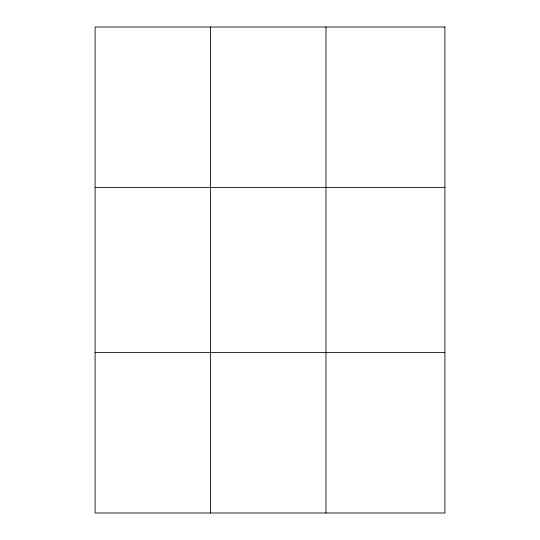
<?xml version="1.0" encoding="UTF-8"?>
<svg xmlns="http://www.w3.org/2000/svg" width="540" height="540" viewBox="0 0 540 540"><rect width="100%" height="100%" fill="white"/><g stroke="black" fill="none" stroke-linecap="round" stroke-linejoin="round"><path stroke-width="0.81" d="M210.532 513L210.532 27M325.964 513L325.964 27M95.101 187.38L444.899 187.38M95.101 352.62L444.899 352.62M444.899 27L444.899 513L95.101 513L95.101 27L444.899 27"/></g></svg>
